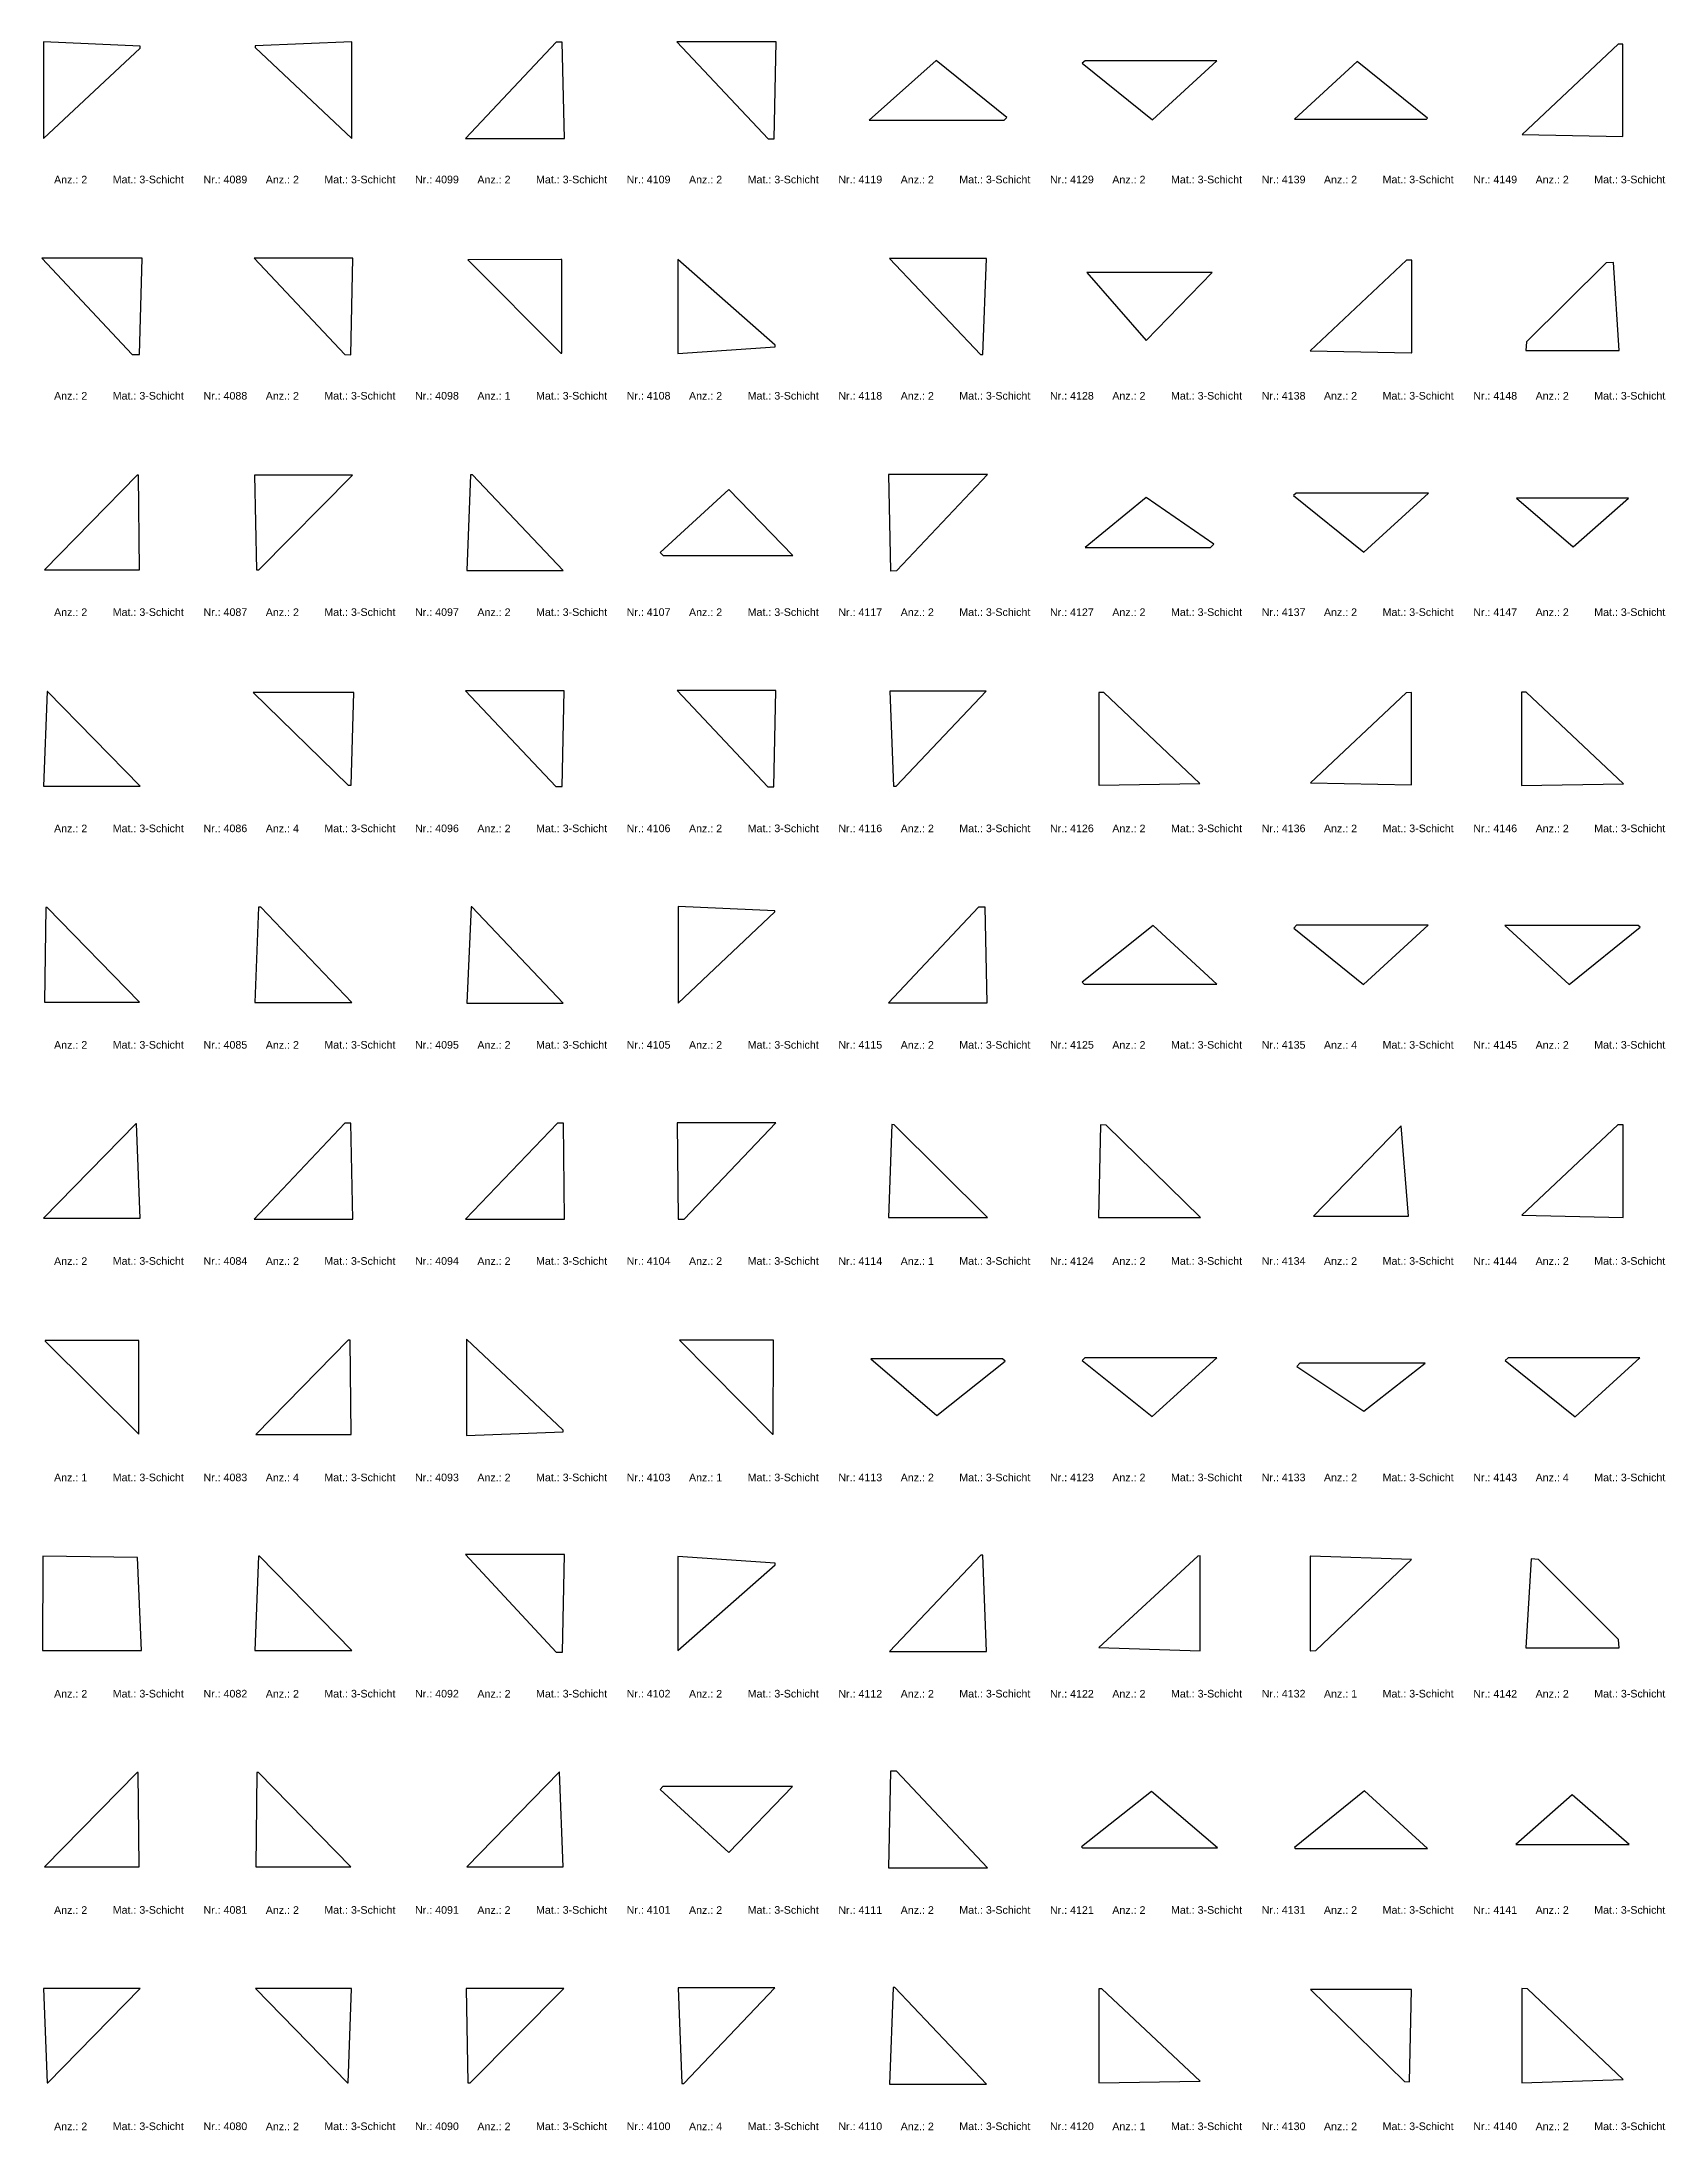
# Model space of a CAD drawing. Header units: millimetres. Extents: x -1099 to 66227, y -20588 to 1633.
# Drawn here: x 15184 to 32453, y -20588 to 1633 of the extents above; entities that cross this region are included whole.
import ezdxf

# ---------------------------------------------------------------- set-up
doc = ezdxf.new("R2010")
doc.units = ezdxf.units.MM
doc.header["$LTSCALE"] = 12.5
doc.layers.add('CURVES', color=1, linetype='Continuous', true_color=0xff0000)
doc.layers.add('TEXT', color=1, linetype='Continuous', true_color=0xff0000)
doc.styles.add('ARIAL_REGULAR', font='arial.ttf')

msp = doc.modelspace()

# ---------------------------------------------------------------- linework, layer by layer
at = {"layer": 'CURVES'}
for points in [[(16231, 1586), (15204, 1631), (15204, 604), (16231, 1564)], [(18481, 1631), (18481, 1631), (17454, 1589), (17454, 1571), (18481, 603)], [(20721, 1629), (20720, 1629), (20655, 1628), (19692, 605), (20743, 605)], [(22996, 1633), (21939, 1633), (22911, 602), (22976, 601)], [(32002, 1609), (32001, 1609), (31952, 1608), (30932, 646), (32001, 625), (32002, 625)], [(25449, 826), (24697, 1434), (23985, 800), (25422, 800)], [(27682, 1431), (26282, 1431), (26253, 1404), (26998, 803)], [(29924, 819), (29178, 1424), (28511, 810), (29914, 810)], [(16251, -670), (15184, -670), (16146, -1695), (16224, -1695)], [(18493, -669), (17442, -669), (18409, -1696), (18471, -1697)], [(20717, -685), (20704, -685), (19717, -686), (20707, -1681), (20717, -1681)], [(22985, -1594), (21949, -682), (21949, -1683), (22986, -1611)], [(25234, -673), (24201, -673), (25168, -1693), (25196, -1693)], [(27634, -821), (26300, -821), (26933, -1545)], [(29757, -689), (29756, -689), (29701, -691), (28677, -1654), (29756, -1676), (29757, -1676)], [(31905, -714), (31824, -719), (30977, -1560), (30970, -1652), (31964, -1652)], [(16212, -2979), (16200, -2979), (15212, -3986), (16223, -3986)], [(18488, -2979), (17448, -2979), (17467, -3986), (17494, -3986)], [(19767, -2975), (19744, -2975), (19706, -3991), (20729, -3991)], [(25243, -2971), (24192, -2971), (24214, -3995), (24216, -3995), (24281, -3994)], [(22494, -3131), (21763, -3801), (21793, -3834), (23172, -3834)], [(27652, -3713), (26931, -3217), (26282, -3749), (27618, -3749)], [(29934, -3169), (28528, -3169), (28500, -3196), (29247, -3796)], [(32062, -3224), (30872, -3224), (31474, -3741)], [(15245, -5279), (15240, -5279), (15204, -6287), (16232, -6287)], [(18502, -5289), (17433, -5289), (18445, -6277), (18476, -6276)], [(20742, -5273), (19693, -5273), (20651, -6292), (20721, -6292)], [(22992, -5270), (21943, -5270), (22906, -6294), (22971, -6295)], [(25229, -5276), (24205, -5276), (24244, -6289), (24271, -6289)], [(26480, -5290), (26431, -5289), (26430, -5289), (26430, -6276), (26431, -6276), (27504, -6260)], [(29755, -5291), (29755, -5291), (29698, -5293), (28679, -6252), (29755, -6274), (29755, -6274)], [(30975, -5288), (30925, -5286), (30925, -5286), (30925, -6279), (30926, -6279), (32009, -6261)], [(15242, -7580), (15232, -7580), (15227, -7580), (15212, -8585), (16223, -8585)], [(17514, -7576), (17489, -7576), (17452, -8590), (18484, -8590)], [(19759, -7570), (19752, -7570), (19704, -8596), (20731, -8596)], [(22982, -7614), (21954, -7569), (21953, -7569), (21953, -8596), (22982, -7624)], [(25221, -7574), (25219, -7574), (25147, -7575), (24192, -8591), (25242, -8591)], [(27006, -7771), (26251, -8373), (26273, -8395), (27684, -8395)], [(29933, -7768), (28532, -7768), (28502, -7798), (29244, -8397)], [(32167, -7769), (30746, -7769), (31433, -8396), (32188, -7789)], [(16193, -9880), (16185, -9880), (15203, -10885), (16232, -10885)], [(18473, -9873), (18473, -9873), (18407, -9873), (17442, -10893), (18493, -10893)], [(20734, -9873), (20669, -9873), (19691, -10893), (20743, -10893)], [(22992, -9870), (21942, -9870), (21955, -10895), (22018, -10895)], [(24251, -9889), (24228, -9887), (24191, -10878), (25244, -10878)], [(26506, -9893), (26446, -9891), (26425, -10875), (27509, -10875)], [(29645, -9903), (29642, -9904), (28712, -10862), (29722, -10862)], [(32006, -9891), (31949, -9892), (30928, -10852), (32006, -10875), (32006, -10875)], [(16216, -12184), (16206, -12184), (15219, -12186), (15219, -12191), (16216, -13181)], [(18463, -12181), (18444, -12181), (17461, -13184), (18474, -13184)], [(20732, -13141), (19703, -12170), (19703, -13196), (20732, -13157)], [(22968, -12183), (21967, -12183), (22957, -13182), (22965, -13182)], [(25405, -12382), (24003, -12382), (24706, -12983), (25431, -12407)], [(27683, -12371), (26279, -12371), (26251, -12397), (26996, -12995)], [(29901, -12427), (28567, -12427), (28533, -12462), (29248, -12938)], [(32182, -12369), (30781, -12369), (30751, -12397), (31496, -12997)], [(16203, -14495), (15194, -14481), (15191, -15484), (16245, -15484)], [(17501, -14480), (17490, -14480), (17451, -15485), (18484, -15485)], [(20744, -14464), (19691, -14464), (20656, -15500), (20723, -15501), (20723, -15501)], [(22986, -14555), (21949, -14482), (21949, -15483), (22985, -14572)], [(25195, -14470), (25174, -14470), (24201, -15495), (25233, -15495)], [(27506, -14478), (27482, -14479), (26428, -15453), (27506, -15487), (27506, -15487)], [(29756, -14514), (28679, -14479), (28678, -14479), (28678, -15486), (28679, -15486), (28736, -15484)], [(31958, -15366), (31104, -14514), (31029, -14509), (30970, -15456), (31964, -15456)], [(16210, -16781), (16198, -16781), (15214, -17784), (16221, -17784)], [(17490, -16782), (17473, -16782), (17462, -17784), (18473, -17784)], [(20693, -16780), (20688, -16780), (19705, -17785), (20730, -17785)], [(24277, -16768), (24212, -16768), (24211, -16768), (24190, -17797), (25245, -17797)], [(23171, -16931), (21792, -16931), (21764, -16963), (22494, -17634)], [(26989, -16983), (26244, -17574), (26254, -17582), (27690, -17582)], [(29253, -16976), (28509, -17580), (28518, -17589), (29926, -17589)], [(31465, -17018), (30865, -17547), (32069, -17547)], [(16232, -19080), (15203, -19080), (15240, -20085), (15248, -20085)], [(18479, -19081), (17456, -19081), (18437, -20084), (18442, -20084)], [(20737, -19080), (19698, -19080), (19715, -20085), (19742, -20085)], [(22981, -19073), (21954, -19073), (21991, -20092), (22014, -20092)], [(24257, -19069), (24239, -19069), (24201, -20097), (25234, -20097)], [(26459, -19083), (26429, -19082), (26429, -20083), (27505, -20065)], [(29754, -19091), (28680, -19091), (29679, -20071), (29734, -20073)], [(30990, -19083), (30927, -19081), (30927, -20084), (32007, -20050)]]:
    msp.add_lwpolyline(points, close=True, dxfattribs=at)

# ---------------------------------------------------------------- texts
at = {"layer": 'TEXT', "attachment_point": 7, "style": 'ARIAL_REGULAR'}
for s, insert, char_height, width in [('Anz.: 2', (15315, 126), 81.1, 853.81), ('Mat.: 3-Schicht', (15939, 126), 81.15, 1665.28), ('Nr.: 4089', (16904, 126), 81.1, 1080.49), ('Anz.: 2', (17567, 126), 81.1, 853.81), ('Mat.: 3-Schicht', (18190, 126), 81.15, 1665.28), ('Nr.: 4099', (19155, 126), 81.1, 1080.49), ('Anz.: 2', (19818, 126), 81.1, 853.81), ('Mat.: 3-Schicht', (20442, 126), 81.15, 1665.28), ('Nr.: 4109', (21406, 126), 81.1, 1080.49), ('Anz.: 2', (22069, 126), 81.1, 853.81), ('Mat.: 3-Schicht', (22693, 126), 81.15, 1665.28), ('Nr.: 4119', (23658, 126), 81.1, 1080.49), ('Anz.: 2', (24321, 126), 81.1, 853.81), ('Mat.: 3-Schicht', (24944, 126), 81.15, 1665.28), ('Nr.: 4129', (25909, 126), 81.1, 1080.49), ('Anz.: 2', (26572, 126), 81.1, 853.81), ('Mat.: 3-Schicht', (27196, 126), 81.15, 1665.28), ('Nr.: 4139', (28161, 126), 81.1, 1080.49), ('Anz.: 2', (28823, 126), 81.1, 853.81), ('Mat.: 3-Schicht', (29447, 126), 81.15, 1665.28), ('Nr.: 4149', (30412, 126), 81.1, 1080.49), ('Anz.: 2', (31075, 126), 81.1, 853.81), ('Mat.: 3-Schicht', (31698, 126), 81.15, 1665.28), ('Anz.: 2', (15315, -2175), 81.1, 853.81), ('Mat.: 3-Schicht', (15939, -2175), 81.15, 1665.28), ('Nr.: 4088', (16904, -2175), 81.1, 1080.49), ('Anz.: 2', (17567, -2175), 81.1, 853.81), ('Mat.: 3-Schicht', (18190, -2175), 81.15, 1665.28), ('Nr.: 4098', (19155, -2175), 81.1, 1080.49), ('Anz.: 1', (19818, -2175), 81.1, 824.7), ('Mat.: 3-Schicht', (20442, -2175), 81.15, 1665.28), ('Nr.: 4108', (21406, -2175), 81.1, 1080.49), ('Anz.: 2', (22069, -2175), 81.1, 853.81), ('Mat.: 3-Schicht', (22693, -2175), 81.15, 1665.28), ('Nr.: 4118', (23658, -2175), 81.1, 1080.49), ('Anz.: 2', (24321, -2175), 81.1, 853.81), ('Mat.: 3-Schicht', (24944, -2175), 81.15, 1665.28), ('Nr.: 4128', (25909, -2175), 81.1, 1080.49), ('Anz.: 2', (26572, -2175), 81.1, 853.81), ('Mat.: 3-Schicht', (27196, -2175), 81.15, 1665.28), ('Nr.: 4138', (28161, -2175), 81.1, 1080.49), ('Anz.: 2', (28823, -2175), 81.1, 853.81), ('Mat.: 3-Schicht', (29447, -2175), 81.15, 1665.28), ('Nr.: 4148', (30412, -2175), 81.1, 1080.49), ('Anz.: 2', (31075, -2175), 81.1, 853.81), ('Mat.: 3-Schicht', (31698, -2175), 81.15, 1665.28), ('Anz.: 2', (15315, -4477), 81.1, 853.81), ('Mat.: 3-Schicht', (15939, -4477), 81.15, 1665.28), ('Nr.: 4087', (16904, -4477), 81.1, 1079.61), ('Anz.: 2', (17567, -4477), 81.1, 853.81), ('Mat.: 3-Schicht', (18190, -4477), 81.15, 1665.28), ('Nr.: 4097', (19155, -4477), 81.1, 1079.61), ('Anz.: 2', (19818, -4477), 81.1, 853.81), ('Mat.: 3-Schicht', (20442, -4477), 81.15, 1665.28), ('Nr.: 4107', (21406, -4477), 81.1, 1079.61), ('Anz.: 2', (22069, -4477), 81.1, 853.81), ('Mat.: 3-Schicht', (22693, -4477), 81.15, 1665.28), ('Nr.: 4117', (23658, -4477), 81.1, 1079.61), ('Anz.: 2', (24321, -4477), 81.1, 853.81), ('Mat.: 3-Schicht', (24944, -4477), 81.15, 1665.28), ('Nr.: 4127', (25909, -4477), 81.1, 1079.61), ('Anz.: 2', (26572, -4477), 81.1, 853.81), ('Mat.: 3-Schicht', (27196, -4477), 81.15, 1665.28), ('Nr.: 4137', (28161, -4477), 81.1, 1079.61), ('Anz.: 2', (28823, -4477), 81.1, 853.81), ('Mat.: 3-Schicht', (29447, -4477), 81.15, 1665.28), ('Nr.: 4147', (30412, -4477), 81.1, 1079.61), ('Anz.: 2', (31075, -4477), 81.1, 853.81), ('Mat.: 3-Schicht', (31698, -4477), 81.15, 1665.28), ('Anz.: 2', (15315, -6778), 81.1, 853.81), ('Mat.: 3-Schicht', (15939, -6778), 81.15, 1665.28), ('Nr.: 4086', (16904, -6778), 81.1, 1079.61), ('Anz.: 4', (17567, -6778), 81.1, 854.69), ('Mat.: 3-Schicht', (18190, -6778), 81.15, 1665.28), ('Nr.: 4096', (19155, -6778), 81.1, 1079.61), ('Anz.: 2', (19818, -6778), 81.1, 853.81), ('Mat.: 3-Schicht', (20442, -6778), 81.15, 1665.28), ('Nr.: 4106', (21406, -6778), 81.1, 1079.61), ('Anz.: 2', (22069, -6778), 81.1, 853.81), ('Mat.: 3-Schicht', (22693, -6778), 81.15, 1665.28), ('Nr.: 4116', (23658, -6778), 81.1, 1079.61), ('Anz.: 2', (24321, -6778), 81.1, 853.81), ('Mat.: 3-Schicht', (24944, -6778), 81.15, 1665.28), ('Nr.: 4126', (25909, -6778), 81.1, 1079.61), ('Anz.: 2', (26572, -6778), 81.1, 853.81), ('Mat.: 3-Schicht', (27196, -6778), 81.15, 1665.28), ('Nr.: 4136', (28161, -6778), 81.1, 1079.61), ('Anz.: 2', (28823, -6778), 81.1, 853.81), ('Mat.: 3-Schicht', (29447, -6778), 81.15, 1665.28), ('Nr.: 4146', (30412, -6778), 81.1, 1079.61), ('Anz.: 2', (31075, -6778), 81.1, 853.81), ('Mat.: 3-Schicht', (31698, -6778), 81.15, 1665.28), ('Anz.: 2', (15315, -9081), 81.1, 853.81), ('Mat.: 3-Schicht', (15939, -9081), 81.15, 1665.28), ('Nr.: 4085', (16904, -9081), 81.1, 1081.37), ('Anz.: 2', (17567, -9081), 81.1, 853.81), ('Mat.: 3-Schicht', (18190, -9081), 81.15, 1665.28), ('Nr.: 4095', (19155, -9081), 81.1, 1081.37), ('Anz.: 2', (19818, -9081), 81.1, 853.81), ('Mat.: 3-Schicht', (20442, -9081), 81.15, 1665.28), ('Nr.: 4105', (21406, -9081), 81.1, 1081.37), ('Anz.: 2', (22069, -9081), 81.1, 853.81), ('Mat.: 3-Schicht', (22693, -9081), 81.15, 1665.28), ('Nr.: 4115', (23658, -9081), 81.1, 1081.37), ('Anz.: 2', (24321, -9081), 81.1, 853.81), ('Mat.: 3-Schicht', (24944, -9081), 81.15, 1665.28), ('Nr.: 4125', (25909, -9081), 81.1, 1081.37), ('Anz.: 2', (26572, -9081), 81.1, 853.81), ('Mat.: 3-Schicht', (27196, -9081), 81.15, 1665.28), ('Nr.: 4135', (28161, -9081), 81.1, 1081.37), ('Anz.: 4', (28823, -9081), 81.1, 854.69), ('Mat.: 3-Schicht', (29447, -9081), 81.15, 1665.28), ('Nr.: 4145', (30412, -9081), 81.1, 1081.37), ('Anz.: 2', (31075, -9081), 81.1, 853.81), ('Mat.: 3-Schicht', (31698, -9081), 81.15, 1665.28), ('Anz.: 2', (15315, -11381), 81.1, 853.81), ('Mat.: 3-Schicht', (15939, -11381), 81.15, 1665.28), ('Nr.: 4084', (16904, -11381), 81.1, 1078.73), ('Anz.: 2', (17567, -11381), 81.1, 853.81), ('Mat.: 3-Schicht', (18190, -11381), 81.15, 1665.28), ('Nr.: 4094', (19155, -11381), 81.1, 1078.73), ('Anz.: 2', (19818, -11381), 81.1, 853.81), ('Mat.: 3-Schicht', (20442, -11381), 81.15, 1665.28), ('Nr.: 4104', (21406, -11381), 81.1, 1078.73), ('Anz.: 2', (22069, -11381), 81.1, 853.81), ('Mat.: 3-Schicht', (22693, -11381), 81.15, 1665.28), ('Nr.: 4114', (23658, -11381), 81.1, 1078.73), ('Anz.: 1', (24321, -11381), 81.1, 824.7), ('Mat.: 3-Schicht', (24944, -11381), 81.15, 1665.28), ('Nr.: 4124', (25909, -11381), 81.1, 1078.73), ('Anz.: 2', (26572, -11381), 81.1, 853.81), ('Mat.: 3-Schicht', (27196, -11381), 81.15, 1665.28), ('Nr.: 4134', (28161, -11381), 81.1, 1078.73), ('Anz.: 2', (28823, -11381), 81.1, 853.81), ('Mat.: 3-Schicht', (29447, -11381), 81.15, 1665.28), ('Nr.: 4144', (30412, -11381), 81.1, 1078.73), ('Anz.: 2', (31075, -11381), 81.1, 853.81), ('Mat.: 3-Schicht', (31698, -11381), 81.15, 1665.28), ('Anz.: 1', (15315, -13684), 81.1, 824.7), ('Mat.: 3-Schicht', (15939, -13684), 81.15, 1665.28), ('Nr.: 4083', (16904, -13684), 81.1, 1079.61), ('Anz.: 4', (17567, -13684), 81.1, 854.69), ('Mat.: 3-Schicht', (18190, -13684), 81.15, 1665.28), ('Nr.: 4093', (19155, -13684), 81.1, 1079.61), ('Anz.: 2', (19818, -13684), 81.1, 853.81), ('Mat.: 3-Schicht', (20442, -13684), 81.15, 1665.28), ('Nr.: 4103', (21406, -13684), 81.1, 1079.61), ('Anz.: 1', (22069, -13684), 81.1, 824.7), ('Mat.: 3-Schicht', (22693, -13684), 81.15, 1665.28), ('Nr.: 4113', (23658, -13684), 81.1, 1079.61), ('Anz.: 2', (24321, -13684), 81.1, 853.81), ('Mat.: 3-Schicht', (24944, -13684), 81.15, 1665.28), ('Nr.: 4123', (25909, -13684), 81.1, 1079.61), ('Anz.: 2', (26572, -13684), 81.1, 853.81), ('Mat.: 3-Schicht', (27196, -13684), 81.15, 1665.28), ('Nr.: 4133', (28161, -13684), 81.1, 1079.61), ('Anz.: 2', (28823, -13684), 81.1, 853.81), ('Mat.: 3-Schicht', (29447, -13684), 81.15, 1665.28), ('Nr.: 4143', (30412, -13684), 81.1, 1079.61), ('Anz.: 4', (31075, -13684), 81.1, 854.69), ('Mat.: 3-Schicht', (31698, -13684), 81.15, 1665.28), ('Anz.: 2', (15315, -15985), 81.1, 853.81), ('Mat.: 3-Schicht', (15939, -15985), 81.15, 1665.28), ('Nr.: 4082', (16904, -15985), 81.1, 1077.85), ('Anz.: 2', (17567, -15985), 81.1, 853.81), ('Mat.: 3-Schicht', (18190, -15985), 81.15, 1665.28), ('Nr.: 4092', (19155, -15985), 81.1, 1077.85), ('Anz.: 2', (19818, -15985), 81.1, 853.81), ('Mat.: 3-Schicht', (20442, -15985), 81.15, 1665.28), ('Nr.: 4102', (21406, -15985), 81.1, 1077.85), ('Anz.: 2', (22069, -15985), 81.1, 853.81), ('Mat.: 3-Schicht', (22693, -15985), 81.15, 1665.28), ('Nr.: 4112', (23658, -15985), 81.1, 1077.85), ('Anz.: 2', (24321, -15985), 81.1, 853.81), ('Mat.: 3-Schicht', (24944, -15985), 81.15, 1665.28), ('Nr.: 4122', (25909, -15985), 81.1, 1077.85), ('Anz.: 2', (26572, -15985), 81.1, 853.81), ('Mat.: 3-Schicht', (27196, -15985), 81.15, 1665.28), ('Nr.: 4132', (28161, -15985), 81.1, 1077.85), ('Anz.: 1', (28823, -15985), 81.1, 824.7), ('Mat.: 3-Schicht', (29447, -15985), 81.15, 1665.28), ('Nr.: 4142', (30412, -15985), 81.1, 1077.85), ('Anz.: 2', (31075, -15985), 81.1, 853.81), ('Mat.: 3-Schicht', (31698, -15985), 81.15, 1665.28), ('Anz.: 2', (15315, -18286), 81.1, 853.81), ('Mat.: 3-Schicht', (15939, -18286), 81.15, 1665.28), ('Nr.: 4081', (16904, -18286), 81.1, 1048.74), ('Anz.: 2', (17567, -18286), 81.1, 853.81), ('Mat.: 3-Schicht', (18190, -18286), 81.15, 1665.28), ('Nr.: 4091', (19155, -18286), 81.1, 1048.74), ('Anz.: 2', (19818, -18286), 81.1, 853.81), ('Mat.: 3-Schicht', (20442, -18286), 81.15, 1665.28), ('Nr.: 4101', (21406, -18286), 81.1, 1048.74), ('Anz.: 2', (22069, -18286), 81.1, 853.81), ('Mat.: 3-Schicht', (22693, -18286), 81.15, 1665.28), ('Nr.: 4111', (23658, -18286), 81.1, 1048.74), ('Anz.: 2', (24321, -18286), 81.1, 853.81), ('Mat.: 3-Schicht', (24944, -18286), 81.15, 1665.28), ('Nr.: 4121', (25909, -18286), 81.1, 1048.74), ('Anz.: 2', (26572, -18286), 81.1, 853.81), ('Mat.: 3-Schicht', (27196, -18286), 81.15, 1665.28), ('Nr.: 4131', (28161, -18286), 81.1, 1048.74), ('Anz.: 2', (28823, -18286), 81.1, 853.81), ('Mat.: 3-Schicht', (29447, -18286), 81.15, 1665.28), ('Nr.: 4141', (30412, -18286), 81.1, 1048.74), ('Anz.: 2', (31075, -18286), 81.1, 853.81), ('Mat.: 3-Schicht', (31698, -18286), 81.15, 1665.28), ('Anz.: 2', (15315, -20588), 81.1, 853.81), ('Mat.: 3-Schicht', (15939, -20588), 81.15, 1665.28), ('Nr.: 4080', (16904, -20588), 81.1, 1079.61), ('Anz.: 2', (17567, -20588), 81.1, 853.81), ('Mat.: 3-Schicht', (18190, -20588), 81.15, 1665.28), ('Nr.: 4090', (19155, -20588), 81.1, 1079.61), ('Anz.: 2', (19818, -20588), 81.1, 853.81), ('Mat.: 3-Schicht', (20442, -20588), 81.15, 1665.28), ('Nr.: 4100', (21406, -20588), 81.1, 1079.61), ('Anz.: 4', (22069, -20588), 81.1, 854.69), ('Mat.: 3-Schicht', (22693, -20588), 81.15, 1665.28), ('Nr.: 4110', (23658, -20588), 81.1, 1079.61), ('Anz.: 2', (24321, -20588), 81.1, 853.81), ('Mat.: 3-Schicht', (24944, -20588), 81.15, 1665.28), ('Nr.: 4120', (25909, -20588), 81.1, 1079.61), ('Anz.: 1', (26572, -20588), 81.1, 824.7), ('Mat.: 3-Schicht', (27196, -20588), 81.15, 1665.28), ('Nr.: 4130', (28161, -20588), 81.1, 1079.61), ('Anz.: 2', (28823, -20588), 81.1, 853.81), ('Mat.: 3-Schicht', (29447, -20588), 81.15, 1665.28), ('Nr.: 4140', (30412, -20588), 81.1, 1079.61), ('Anz.: 2', (31075, -20588), 81.1, 853.81), ('Mat.: 3-Schicht', (31698, -20588), 81.15, 1665.28)]:
    msp.add_mtext(s, dxfattribs=dict(at, insert=insert, char_height=char_height, width=width))

doc.saveas('drawing.dxf')
